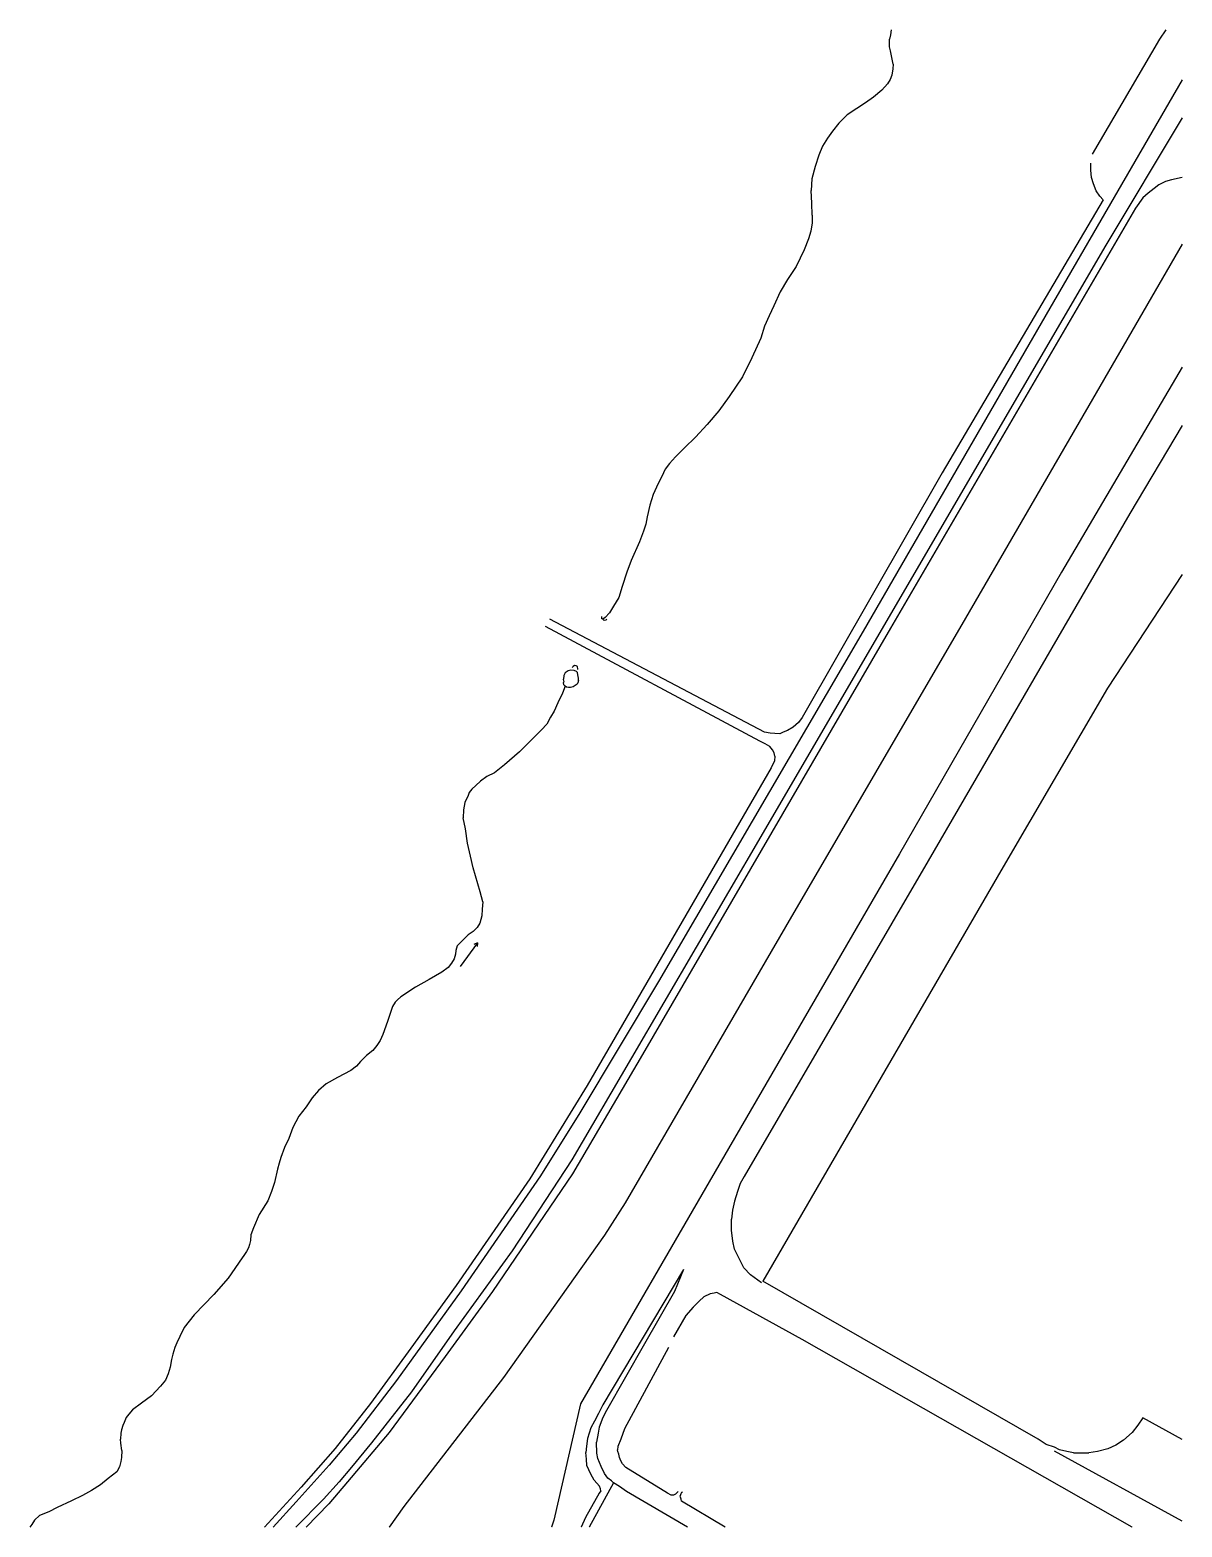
# Model space of a CAD drawing. Header units: millimetres. Extents: x 583 to 26013, y 350 to 21391.
# Drawn here: x 8706.4 to 9091.1, y 14384 to 14883.9 of the extents above; entities that cross this region are included whole.
import ezdxf

# ---------------------------------------------------------------- set-up
doc = ezdxf.new("R2010")
doc.units = ezdxf.units.MM
for name, color, linetype in [('105-QUADRAS_ESTRADAS', 80, 'Continuous'), ('110-CERCA_DE_ARAME', 10, 'Continuous'), ('145-', 130, 'Continuous')]:
    doc.layers.add(name, color=color, linetype=linetype)

msp = doc.modelspace()

# ---------------------------------------------------------------- linework, layer by layer
at = {"layer": '105-QUADRAS_ESTRADAS', "color": 0, "linetype": 'Continuous'}
for p, q in [((9085.71551, 14883.90241), (9083.61551, 14880.80241)), ((9083.61551, 14880.80241), (9061.11551, 14842.40241)), ((9091.11551, 14867.20241), (9046.91551, 14791.00241)), ((9091.11551, 14854.50241), (9065.71551, 14812.00241)), ((9060.61551, 14837.10241), (9060.61551, 14839.40241)), ((9060.91551, 14834.60241), (9060.61551, 14837.10241)), ((9061.51551, 14832.50241), (9060.91551, 14834.60241)), ((9062.41551, 14830.20241), (9061.51551, 14832.50241)), ((9083.41551, 14832.20241), (9081.81551, 14831.00241)), ((9085.61551, 14833.30241), (9083.41551, 14832.20241)), ((9087.61551, 14833.80241), (9085.61551, 14833.30241)), ((9091.11551, 14834.60241), (9087.61551, 14833.80241)), ((9064.81551, 14827.20241), (9011.01551, 14736.00241)), ((9063.61551, 14828.40241), (9062.41551, 14830.20241)), ((9064.81551, 14827.20241), (9063.61551, 14828.40241)), ((9078.01551, 14827.80241), (9075.51551, 14824.40241)), ((9079.81551, 14829.40241), (9078.01551, 14827.80241)), ((9081.81551, 14831.00241), (9079.81551, 14829.40241)), ((9075.51551, 14824.40241), (8993.71551, 14684.10241)), ((9065.71551, 14812.00241), (9023.41551, 14739.60241)), ((9046.91551, 14791.00241), (8984.61551, 14683.20241)), ((9091.11551, 14771.30241), (9050.91551, 14702.90241)), ((9091.11551, 14751.80241), (9073.71551, 14722.40241)), ((9023.41551, 14739.60241), (8950.51551, 14614.60241)), ((9011.01551, 14736.00241), (8964.21551, 14654.30241)), ((9073.71551, 14722.40241), (9006.31551, 14606.50241)), ((9050.91551, 14702.90241), (8996.71551, 14608.80241)), ((9091.11551, 14702.10241), (9066.21551, 14664.10241)), ((8951.71551, 14649.40241), (8880.01551, 14687.20241)), ((8950.11551, 14646.40241), (8878.51551, 14684.70241)), ((8993.71551, 14684.10241), (8910.91551, 14541.80241)), ((8984.61551, 14683.20241), (8916.31551, 14566.20241)), ((9066.21551, 14664.10241), (9031.41551, 14604.40241)), ((8963.01551, 14652.60241), (8961.31551, 14651.10241)), ((8964.21551, 14654.30241), (8963.01551, 14652.60241)), ((8953.61551, 14649.10241), (8951.71551, 14649.40241)), ((8955.11551, 14649.00241), (8953.61551, 14649.10241)), ((8956.81551, 14648.90241), (8955.11551, 14649.00241)), ((8957.91551, 14649.40241), (8956.81551, 14648.90241)), ((8959.31551, 14650.00241), (8957.91551, 14649.40241)), ((8961.31551, 14651.10241), (8959.31551, 14650.00241)), ((8951.91551, 14645.50241), (8950.11551, 14646.40241)), ((8953.41551, 14644.60241), (8951.91551, 14645.50241)), ((8954.31551, 14643.50241), (8953.41551, 14644.60241)), ((8954.91551, 14642.50241), (8954.31551, 14643.50241)), ((8955.11551, 14641.40241), (8954.91551, 14642.50241)), ((8953.91551, 14637.50241), (8892.51551, 14531.40241)), ((8955.01551, 14639.80241), (8953.91551, 14637.50241)), ((8955.11551, 14641.40241), (8955.01551, 14639.80241)), ((8950.51551, 14614.60241), (8907.31551, 14540.70241)), ((8996.71551, 14608.80241), (8936.41551, 14504.80241)), ((9006.31551, 14606.50241), (8944.91551, 14501.00241)), ((9031.41551, 14604.40241), (8951.11551, 14466.10241)), ((8916.31551, 14566.20241), (8890.01551, 14522.30241)), ((8907.31551, 14540.70241), (8887.31551, 14506.60241)), ((8910.91551, 14541.80241), (8887.61551, 14502.00241)), ((8892.51551, 14531.40241), (8873.31551, 14500.30241)), ((8890.01551, 14522.30241), (8876.91551, 14501.30241)), ((8887.31551, 14506.60241), (8867.41551, 14476.20241)), ((8936.41551, 14504.80241), (8890.21551, 14425.20241)), ((8873.31551, 14500.30241), (8848.71551, 14464.70241)), ((8876.91551, 14501.30241), (8850.41551, 14462.90241)), ((8887.61551, 14502.00241), (8860.91551, 14462.70241)), ((8943.61551, 14498.70241), (8942.71551, 14496.00241)), ((8944.91551, 14501.00241), (8943.61551, 14498.70241)), ((8941.71551, 14492.80241), (8941.01551, 14489.80241)), ((8942.71551, 14496.00241), (8941.71551, 14492.80241)), ((8941.01551, 14489.80241), (8940.61551, 14486.80241)), ((8940.61551, 14483.10241), (8940.61551, 14486.80241)), ((8941.11551, 14479.50241), (8940.61551, 14483.10241)), ((8941.71551, 14476.80241), (8941.11551, 14479.50241)), ((8867.41551, 14476.20241), (8848.11551, 14449.50241)), ((8943.31551, 14473.40241), (8941.71551, 14476.80241)), ((8944.81551, 14470.60241), (8943.31551, 14473.40241)), ((8924.61551, 14470.00241), (8897.71551, 14424.80241)), ((8924.61551, 14470.00241), (8921.61551, 14462.60241)), ((8947.01551, 14468.20241), (8944.81551, 14470.60241)), ((8950.71551, 14465.60241), (8947.01551, 14468.20241)), ((8850.41551, 14462.90241), (8828.81551, 14432.90241)), ((8848.71551, 14464.70241), (8833.61551, 14443.70241)), ((8860.91551, 14462.70241), (8845.11551, 14440.90241)), ((8921.61551, 14462.60241), (8911.61551, 14445.20241)), ((8935.81551, 14462.30241), (8934.91551, 14462.10241)), ((8937.01551, 14461.60241), (8935.81551, 14462.30241)), ((8927.81551, 14457.40241), (8925.41551, 14454.60241)), ((8929.91551, 14459.40241), (8927.81551, 14457.40241)), ((8931.41551, 14460.90241), (8929.91551, 14459.40241)), ((8933.51551, 14461.90241), (8931.41551, 14460.90241)), ((8934.91551, 14462.10241), (8933.51551, 14461.90241)), ((8964.31551, 14446.60241), (8937.01551, 14461.60241)), ((8925.41551, 14454.60241), (8921.31551, 14447.50241)), ((8848.11551, 14449.50241), (8833.81551, 14429.20241)), ((8833.61551, 14443.70241), (8820.11551, 14425.30241)), ((8911.61551, 14445.20241), (8898.91551, 14422.90241)), ((8919.61551, 14444.00241), (8904.91551, 14416.80241)), ((9074.41551, 14384.00241), (8964.31551, 14446.60241)), ((8845.11551, 14440.90241), (8826.41551, 14415.60241)), ((8828.81551, 14432.90241), (8815.31551, 14415.30241)), ((8833.81551, 14429.20241), (8820.41551, 14412.10241)), ((8820.11551, 14425.30241), (8808.31551, 14410.20241)), ((8890.21551, 14425.20241), (8881.31551, 14386.30241)), ((8897.71551, 14424.80241), (8896.31551, 14421.90241)), ((8898.91551, 14422.90241), (8897.71551, 14420.60241)), ((8894.91551, 14419.40241), (8893.71551, 14417.10241)), ((8896.31551, 14421.90241), (8894.91551, 14419.40241)), ((8896.51551, 14417.40241), (8896.11551, 14415.30241)), ((8897.71551, 14420.60241), (8896.51551, 14417.40241)), ((8815.31551, 14415.30241), (8806.31551, 14404.70241)), ((8826.41551, 14415.60241), (8812.41551, 14399.10241)), ((8892.61551, 14413.60241), (8892.21551, 14411.00241)), ((8893.11551, 14415.40241), (8892.61551, 14413.60241)), ((8893.71551, 14417.10241), (8893.11551, 14415.40241)), ((8896.11551, 14415.30241), (8895.61551, 14412.30241)), ((8895.71551, 14408.70241), (8895.61551, 14412.30241)), ((8903.71551, 14413.30241), (8902.71551, 14410.90241)), ((8904.91551, 14416.80241), (8903.71551, 14413.30241)), ((8808.31551, 14410.20241), (8797.01551, 14397.30241)), ((8820.41551, 14412.10241), (8813.81551, 14404.00241)), ((8892.21551, 14411.00241), (8892.01551, 14408.90241)), ((8892.21551, 14406.70241), (8892.01551, 14408.90241)), ((8896.01551, 14406.90241), (8895.71551, 14408.70241)), ((8902.71551, 14410.90241), (8902.61551, 14409.80241)), ((8902.71551, 14409.20241), (8902.61551, 14409.80241)), ((8903.01551, 14408.30241), (8902.71551, 14409.20241)), ((8903.31551, 14407.20241), (8903.01551, 14408.30241)), ((8903.71551, 14406.10241), (8903.31551, 14407.20241)), ((9091.11551, 14386.00241), (9048.51551, 14409.30241)), ((8806.31551, 14404.70241), (8795.31551, 14392.40241)), ((8813.81551, 14404.00241), (8809.61551, 14399.10241)), ((8892.41551, 14404.60241), (8892.21551, 14406.70241)), ((8893.71551, 14401.70241), (8892.41551, 14404.60241)), ((8897.11551, 14404.20241), (8896.01551, 14406.90241)), ((8898.21551, 14401.90241), (8897.11551, 14404.20241)), ((8904.31551, 14405.10241), (8903.71551, 14406.10241)), ((8905.41551, 14403.90241), (8904.31551, 14405.10241)), ((8919.31551, 14395.30241), (8905.41551, 14403.90241)), ((8797.01551, 14397.30241), (8784.71551, 14384.00241)), ((8809.61551, 14399.10241), (8804.41551, 14393.30241)), ((8812.41551, 14399.10241), (8806.21551, 14391.80241)), ((8901.31551, 14398.80241), (8893.11551, 14384.00241)), ((8894.81551, 14399.70241), (8893.71551, 14401.70241)), ((8896.61551, 14397.60241), (8894.81551, 14399.70241)), ((8896.91551, 14396.80241), (8896.61551, 14397.60241)), ((8899.41551, 14400.30241), (8898.21551, 14401.90241)), ((8900.61551, 14399.40241), (8899.41551, 14400.30241)), ((8901.31551, 14398.80241), (8900.61551, 14399.40241)), ((8903.31551, 14397.50241), (8901.31551, 14398.80241)), ((8905.61551, 14395.90241), (8903.31551, 14397.50241)), ((8795.31551, 14392.40241), (8787.61551, 14384.00241)), ((8804.41551, 14393.30241), (8795.21551, 14384.00241)), ((8896.51551, 14395.30241), (8891.91551, 14387.20241)), ((8897.01551, 14396.10241), (8896.51551, 14395.30241)), ((8897.01551, 14396.10241), (8896.91551, 14396.80241)), ((8926.01551, 14384.00241), (8905.61551, 14395.90241)), ((8920.51551, 14394.70241), (8919.31551, 14395.30241)), ((8921.31551, 14394.70241), (8920.51551, 14394.70241)), ((8922.01551, 14395.00241), (8921.31551, 14394.70241)), ((8922.51551, 14395.50241), (8922.01551, 14395.00241)), ((8922.91551, 14395.90241), (8922.51551, 14395.50241)), ((8923.71551, 14395.10241), (8923.51551, 14394.40241)), ((8923.61551, 14394.00241), (8923.51551, 14394.40241)), ((8923.81551, 14393.30241), (8923.61551, 14394.00241)), ((8924.01551, 14395.50241), (8923.71551, 14395.10241)), ((8924.01551, 14392.70241), (8923.81551, 14393.30241)), ((8924.31551, 14395.70241), (8924.01551, 14395.50241)), ((8938.51551, 14384.00241), (8924.01551, 14392.70241)), ((8806.21551, 14391.80241), (8798.61551, 14384.00241)), ((8891.91551, 14387.20241), (8890.51551, 14384.00241)), ((8784.71551, 14384.00241), (8784.71551, 14384.00241)), ((8787.61551, 14384.00241), (8787.61551, 14384.00241)), ((8795.21551, 14384.00241), (8795.21551, 14384.00241)), ((8798.61551, 14384.00241), (8798.61551, 14384.00241)), ((8881.31551, 14386.30241), (8880.51551, 14384.00241)), ((8880.51551, 14384.00241), (8880.51551, 14384.00241)), ((8890.51551, 14384.00241), (8890.51551, 14384.00241)), ((8893.11551, 14384.00241), (8893.11551, 14384.00241)), ((8926.01551, 14384.00241), (8926.01551, 14384.00241)), ((8938.51551, 14384.00241), (8938.51551, 14384.00241)), ((9074.41551, 14384.00241), (9074.41551, 14384.00241))]:
    msp.add_line(p, q, dxfattribs=at)
at = {"layer": '110-CERCA_DE_ARAME', "color": 0, "linetype": 'Continuous'}
for p, q in [((9091.11551, 14812.40241), (9061.21551, 14760.60241)), ((9061.21551, 14760.60241), (9018.81551, 14687.50241)), ((9018.81551, 14687.50241), (8958.71551, 14584.40241)), ((8958.71551, 14584.40241), (8905.21551, 14492.30241)), ((8905.21551, 14492.30241), (8898.21551, 14481.50241)), ((8898.21551, 14481.50241), (8864.51551, 14433.90241)), ((9043.01551, 14413.40241), (8951.11551, 14466.10241)), ((8864.51551, 14433.90241), (8831.31551, 14390.90241)), ((9076.31551, 14418.00241), (9074.41551, 14415.60241)), ((9078.01551, 14420.50241), (9076.31551, 14418.00241)), ((9091.11551, 14413.20241), (9078.01551, 14420.50241)), ((9045.71551, 14411.60241), (9043.01551, 14413.40241)), ((9071.61551, 14413.00241), (9069.01551, 14411.30241)), ((9074.41551, 14415.60241), (9071.61551, 14413.00241)), ((9048.51551, 14410.70241), (9045.71551, 14411.60241)), ((9050.21551, 14409.80241), (9048.51551, 14410.70241)), ((9052.61551, 14409.20241), (9050.21551, 14409.80241)), ((9054.81551, 14408.80241), (9052.61551, 14409.20241)), ((9054.81551, 14408.80241), (9060.01551, 14408.80241)), ((9062.91551, 14409.20241), (9060.01551, 14408.80241)), ((9066.31551, 14410.10241), (9062.91551, 14409.20241)), ((9069.01551, 14411.30241), (9066.31551, 14410.10241)), ((8831.31551, 14390.90241), (8826.31551, 14384.00241)), ((8826.31551, 14384.00241), (8826.31551, 14384.00241))]:
    msp.add_line(p, q, dxfattribs=at)
at = {"layer": '145-', "color": 0, "linetype": 'Continuous'}
for p, q in [((8993.81551, 14882.30241), (8993.41551, 14880.80241)), ((8994.01551, 14883.90241), (8993.81551, 14882.30241)), ((8993.41551, 14878.30241), (8993.41551, 14880.80241)), ((8993.81551, 14876.90241), (8993.41551, 14878.30241)), ((8994.21551, 14874.70241), (8993.81551, 14876.90241)), ((8994.61551, 14872.50241), (8994.21551, 14874.70241)), ((8994.61551, 14872.50241), (8994.51551, 14870.90241)), ((8993.61551, 14867.40241), (8992.81551, 14865.90241)), ((8994.21551, 14868.80241), (8993.61551, 14867.40241)), ((8994.51551, 14870.90241), (8994.21551, 14868.80241)), ((8990.91551, 14863.80241), (8988.11551, 14861.40241)), ((8992.81551, 14865.90241), (8990.91551, 14863.80241)), ((8982.51551, 14857.70241), (8979.31551, 14855.60241)), ((8985.41551, 14859.60241), (8982.51551, 14857.70241)), ((8988.11551, 14861.40241), (8985.41551, 14859.60241)), ((8976.51551, 14852.80241), (8974.41551, 14850.10241)), ((8979.31551, 14855.60241), (8976.51551, 14852.80241)), ((8972.71551, 14847.80241), (8971.01551, 14845.10241)), ((8974.41551, 14850.10241), (8972.71551, 14847.80241)), ((8969.81551, 14842.10241), (8968.61551, 14838.30241)), ((8971.01551, 14845.10241), (8969.81551, 14842.10241)), ((8968.61551, 14838.30241), (8967.51551, 14834.20241)), ((8967.51551, 14834.20241), (8967.31551, 14830.30241)), ((8967.51551, 14826.10241), (8967.31551, 14830.30241)), ((8967.61551, 14822.10241), (8967.51551, 14826.10241)), ((8967.61551, 14822.10241), (8967.61551, 14819.50241)), ((8967.61551, 14819.50241), (8967.11551, 14816.70241)), ((8966.41551, 14814.10241), (8964.91551, 14810.50241)), ((8967.11551, 14816.70241), (8966.41551, 14814.10241)), ((8964.91551, 14810.50241), (8962.21551, 14804.90241)), ((8962.21551, 14804.90241), (8959.41551, 14800.60241)), ((8959.41551, 14800.60241), (8956.91551, 14796.40241)), ((8956.91551, 14796.40241), (8954.81551, 14791.80241)), ((8953.21551, 14788.40241), (8951.71551, 14785.00241)), ((8954.81551, 14791.80241), (8953.21551, 14788.40241)), ((8951.71551, 14785.00241), (8950.41551, 14781.00241)), ((8950.41551, 14781.00241), (8947.51551, 14774.40241)), ((8947.51551, 14774.40241), (8944.31551, 14768.10241)), ((8944.31551, 14768.10241), (8939.91551, 14761.50241)), ((8939.91551, 14761.50241), (8936.41551, 14756.70241)), ((8932.51551, 14752.10241), (8928.61551, 14747.90241)), ((8936.41551, 14756.70241), (8932.51551, 14752.10241)), ((8928.61551, 14747.90241), (8925.01551, 14744.40241)), ((8925.01551, 14744.40241), (8922.01551, 14741.40241)), ((8918.51551, 14737.20241), (8917.41551, 14734.80241)), ((8919.91551, 14739.10241), (8918.51551, 14737.20241)), ((8922.01551, 14741.40241), (8919.91551, 14739.10241)), ((8916.21551, 14732.40241), (8914.51551, 14728.80241)), ((8917.41551, 14734.80241), (8916.21551, 14732.40241)), ((8914.51551, 14728.80241), (8913.41551, 14725.20241)), ((8913.41551, 14725.20241), (8912.51551, 14721.30241)), ((8912.01551, 14718.90241), (8911.31551, 14716.50241)), ((8912.51551, 14721.30241), (8912.01551, 14718.90241)), ((8909.91551, 14713.00241), (8907.21551, 14706.70241)), ((8911.31551, 14716.50241), (8909.91551, 14713.00241)), ((8905.71551, 14702.90241), (8904.21551, 14698.10241)), ((8907.21551, 14706.70241), (8905.71551, 14702.90241)), ((8904.21551, 14698.10241), (8903.01551, 14694.40241)), ((8903.01551, 14694.40241), (8901.31551, 14691.50241)), ((8897.21551, 14688.00241), (8897.21551, 14687.40241)), ((8897.71551, 14687.20241), (8897.21551, 14687.40241)), ((8898.51551, 14687.70241), (8897.71551, 14687.20241)), ((8898.11551, 14686.70241), (8897.71551, 14687.20241)), ((8899.91551, 14689.30241), (8898.51551, 14687.70241)), ((8899.01551, 14687.10241), (8898.71551, 14686.80241)), ((8901.31551, 14691.50241), (8899.91551, 14689.30241)), ((8898.71551, 14686.80241), (8898.11551, 14686.70241)), ((8884.71551, 14668.30241), (8884.61551, 14667.10241)), ((8884.71551, 14666.50241), (8884.61551, 14667.10241)), ((8885.11551, 14669.20241), (8884.71551, 14668.30241)), ((8886.11551, 14669.90241), (8885.11551, 14669.20241)), ((8887.01551, 14670.10241), (8886.11551, 14669.90241)), ((8888.11551, 14670.00241), (8887.01551, 14670.10241)), ((8887.81551, 14671.40241), (8887.51551, 14671.00241)), ((8888.21551, 14671.70241), (8887.81551, 14671.40241)), ((8888.91551, 14669.70241), (8888.11551, 14670.00241)), ((8888.81551, 14671.60241), (8888.21551, 14671.70241)), ((8889.21551, 14671.30241), (8888.81551, 14671.60241)), ((8889.21551, 14669.30241), (8888.91551, 14669.70241)), ((8889.31551, 14670.50241), (8889.21551, 14671.30241)), ((8889.31551, 14670.50241), (8889.21551, 14670.30241)), ((8889.41551, 14668.60241), (8889.21551, 14669.30241)), ((8889.61551, 14667.50241), (8889.41551, 14668.60241)), ((8889.61551, 14666.70241), (8889.61551, 14667.50241)), ((8884.21551, 14662.40241), (8882.71551, 14659.20241)), ((8885.11551, 14664.80241), (8884.21551, 14662.40241)), ((8884.71551, 14666.50241), (8884.61551, 14666.00241)), ((8884.71551, 14665.20241), (8884.61551, 14666.00241)), ((8885.11551, 14664.80241), (8884.71551, 14665.20241)), ((8885.61551, 14664.50241), (8885.11551, 14664.80241)), ((8886.21551, 14664.30241), (8885.61551, 14664.50241)), ((8886.91551, 14664.30241), (8886.21551, 14664.30241)), ((8887.81551, 14664.60241), (8886.91551, 14664.30241)), ((8888.41551, 14665.00241), (8887.81551, 14664.60241)), ((8889.11551, 14665.40241), (8888.41551, 14665.00241)), ((8889.31551, 14665.90241), (8889.11551, 14665.40241)), ((8889.61551, 14666.70241), (8889.31551, 14665.90241)), ((8882.71551, 14659.20241), (8881.41551, 14656.40241)), ((8879.01551, 14652.10241), (8877.21551, 14650.20241)), ((8880.21551, 14654.40241), (8879.01551, 14652.10241)), ((8881.41551, 14656.40241), (8880.21551, 14654.40241)), ((8877.21551, 14650.20241), (8869.91551, 14642.80241)), ((8869.91551, 14642.80241), (8864.91551, 14638.50241)), ((8864.91551, 14638.50241), (8861.51551, 14635.80241)), ((8856.81551, 14633.10241), (8855.31551, 14631.60241)), ((8859.01551, 14634.60241), (8856.81551, 14633.10241)), ((8861.51551, 14635.80241), (8859.01551, 14634.60241)), ((8852.71551, 14628.30241), (8851.61551, 14625.90241)), ((8853.11551, 14629.30241), (8852.71551, 14628.30241)), ((8854.01551, 14630.40241), (8853.11551, 14629.30241)), ((8855.31551, 14631.60241), (8854.01551, 14630.40241)), ((8851.21551, 14623.50241), (8851.11551, 14620.80241)), ((8851.61551, 14625.90241), (8851.21551, 14623.50241)), ((8851.81551, 14617.10241), (8851.11551, 14620.80241)), ((8852.51551, 14612.40241), (8851.81551, 14617.10241)), ((8853.51551, 14608.00241), (8852.51551, 14612.40241)), ((8854.41551, 14604.10241), (8853.51551, 14608.00241)), ((8856.71551, 14596.10241), (8854.41551, 14604.10241)), ((8857.61551, 14592.80241), (8856.71551, 14596.10241)), ((8857.61551, 14592.80241), (8857.41551, 14590.30241)), ((8857.31551, 14588.10241), (8856.61551, 14585.60241)), ((8857.41551, 14590.30241), (8857.31551, 14588.10241)), ((8854.41551, 14582.90241), (8852.71551, 14581.70241)), ((8855.71551, 14584.20241), (8854.41551, 14582.90241)), ((8856.61551, 14585.60241), (8855.71551, 14584.20241)), ((8849.11551, 14578.10241), (8848.61551, 14576.50241)), ((8850.41551, 14579.40241), (8849.11551, 14578.10241)), ((8855.81551, 14579.10241), (8850.01551, 14571.20241)), ((8852.71551, 14581.70241), (8850.41551, 14579.40241)), ((8855.81551, 14579.10241), (8854.61551, 14578.50241)), ((8855.81551, 14579.10241), (8855.71551, 14577.80241)), ((8847.21551, 14572.30241), (8846.11551, 14570.80241)), ((8848.11551, 14573.70241), (8847.21551, 14572.30241)), ((8848.51551, 14575.30241), (8848.11551, 14573.70241)), ((8848.61551, 14576.50241), (8848.51551, 14575.30241)), ((8843.91551, 14569.30241), (8839.71551, 14566.80241)), ((8846.11551, 14570.80241), (8843.91551, 14569.30241)), ((8835.11551, 14564.30241), (8830.21551, 14561.00241)), ((8839.71551, 14566.80241), (8835.11551, 14564.30241)), ((8827.51551, 14557.80241), (8826.81551, 14555.80241)), ((8828.41551, 14559.30241), (8827.51551, 14557.80241)), ((8829.11551, 14560.00241), (8828.41551, 14559.30241)), ((8830.21551, 14561.00241), (8829.11551, 14560.00241)), ((8825.81551, 14552.80241), (8824.21551, 14548.50241)), ((8826.81551, 14555.80241), (8825.81551, 14552.80241)), ((8824.21551, 14548.50241), (8823.31551, 14546.50241)), ((8820.91551, 14543.10241), (8818.81551, 14541.50241)), ((8822.21551, 14544.80241), (8820.91551, 14543.10241)), ((8823.31551, 14546.50241), (8822.21551, 14544.80241)), ((8815.41551, 14537.90241), (8813.51551, 14536.40241)), ((8816.81551, 14539.50241), (8815.41551, 14537.90241)), ((8818.81551, 14541.50241), (8816.81551, 14539.50241)), ((8809.11551, 14534.10241), (8805.31551, 14532.00241)), ((8813.51551, 14536.40241), (8809.11551, 14534.10241)), ((8800.61551, 14527.30241), (8798.61551, 14524.30241)), ((8802.71551, 14529.80241), (8800.61551, 14527.30241)), ((8805.31551, 14532.00241), (8802.71551, 14529.80241)), ((8798.61551, 14524.30241), (8796.21551, 14521.20241)), ((8794.21551, 14517.40241), (8792.81551, 14513.70241)), ((8796.21551, 14521.20241), (8794.21551, 14517.40241)), ((8792.81551, 14513.70241), (8791.41551, 14510.70241)), ((8790.21551, 14507.40241), (8789.61551, 14505.50241)), ((8791.41551, 14510.70241), (8790.21551, 14507.40241)), ((8789.11551, 14503.50241), (8788.11551, 14499.10241)), ((8789.61551, 14505.50241), (8789.11551, 14503.50241)), ((8788.11551, 14499.10241), (8787.11551, 14496.10241)), ((8785.81551, 14492.90241), (8782.91551, 14488.40241)), ((8787.11551, 14496.10241), (8785.81551, 14492.90241)), ((8782.91551, 14488.40241), (8781.01551, 14483.90241)), ((8781.01551, 14483.90241), (8780.21551, 14481.60241)), ((8779.41551, 14477.20241), (8778.71551, 14476.00241)), ((8779.71551, 14478.40241), (8779.41551, 14477.20241)), ((8780.01551, 14479.70241), (8779.71551, 14478.40241)), ((8780.21551, 14481.60241), (8780.01551, 14479.70241)), ((8777.31551, 14473.90241), (8772.61551, 14467.10241)), ((8777.81551, 14474.70241), (8777.31551, 14473.90241)), ((8778.71551, 14476.00241), (8777.81551, 14474.70241)), ((8772.61551, 14467.10241), (8767.81551, 14461.70241)), ((8767.81551, 14461.70241), (8761.21551, 14454.90241)), ((8761.21551, 14454.90241), (8757.91551, 14450.60241)), ((8756.41551, 14447.60241), (8755.51551, 14445.50241)), ((8757.91551, 14450.60241), (8756.41551, 14447.60241)), ((8754.81551, 14444.00241), (8754.11551, 14441.70241)), ((8755.51551, 14445.50241), (8754.81551, 14444.00241)), ((8753.21551, 14437.40241), (8752.61551, 14435.20241)), ((8753.71551, 14439.90241), (8753.21551, 14437.40241)), ((8754.11551, 14441.70241), (8753.71551, 14439.90241)), ((8751.71551, 14433.10241), (8750.01551, 14431.00241)), ((8752.61551, 14435.20241), (8751.71551, 14433.10241)), ((8747.01551, 14427.80241), (8743.61551, 14425.40241)), ((8750.01551, 14431.00241), (8747.01551, 14427.80241)), ((8740.61551, 14423.10241), (8739.41551, 14421.70241)), ((8743.61551, 14425.40241), (8740.61551, 14423.10241)), ((8737.41551, 14417.90241), (8737.01551, 14416.50241)), ((8737.91551, 14418.90241), (8737.41551, 14417.90241)), ((8738.51551, 14420.60241), (8737.91551, 14418.90241)), ((8739.41551, 14421.70241), (8738.51551, 14420.60241)), ((8736.81551, 14415.40241), (8736.61551, 14413.30241)), ((8736.81551, 14412.00241), (8736.61551, 14413.30241)), ((8737.01551, 14416.50241), (8736.81551, 14415.40241)), ((8737.11551, 14409.60241), (8736.81551, 14412.00241)), ((8737.01551, 14407.20241), (8736.81551, 14405.90241)), ((8737.11551, 14409.60241), (8737.01551, 14407.20241)), ((8735.41551, 14402.40241), (8732.51551, 14400.20241)), ((8736.31551, 14404.10241), (8735.41551, 14402.40241)), ((8736.81551, 14405.90241), (8736.31551, 14404.10241)), ((8730.01551, 14398.10241), (8726.91551, 14396.20241)), ((8732.51551, 14400.20241), (8730.01551, 14398.10241)), ((8720.31551, 14392.80241), (8715.51551, 14390.50241)), ((8724.01551, 14394.50241), (8720.31551, 14392.80241)), ((8726.91551, 14396.20241), (8724.01551, 14394.50241)), ((8709.61551, 14387.90241), (8707.91551, 14386.30241)), ((8712.71551, 14389.10241), (8709.61551, 14387.90241)), ((8715.51551, 14390.50241), (8712.71551, 14389.10241)), ((8707.01551, 14384.90241), (8706.41551, 14384.00241)), ((8707.91551, 14386.30241), (8707.01551, 14384.90241))]:
    msp.add_line(p, q, dxfattribs=at)

doc.saveas('drawing.dxf')
